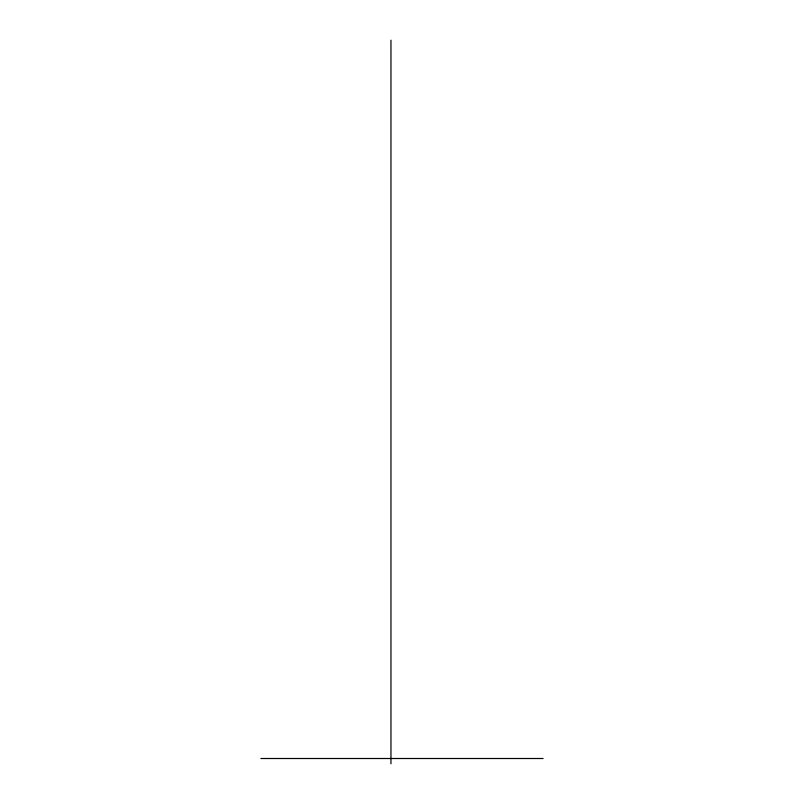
<?xml version="1.0" encoding="UTF-8"?>
<svg xmlns="http://www.w3.org/2000/svg" width="804" height="804" viewBox="0 0 804 804"><rect width="100%" height="100%" fill="white"/><g stroke="black" fill="none" stroke-linecap="round" stroke-linejoin="round"><path stroke-width="1.21" d="M260.888 758.504L543.112 758.504M390.955 40.2L390.955 763.8"/></g></svg>
